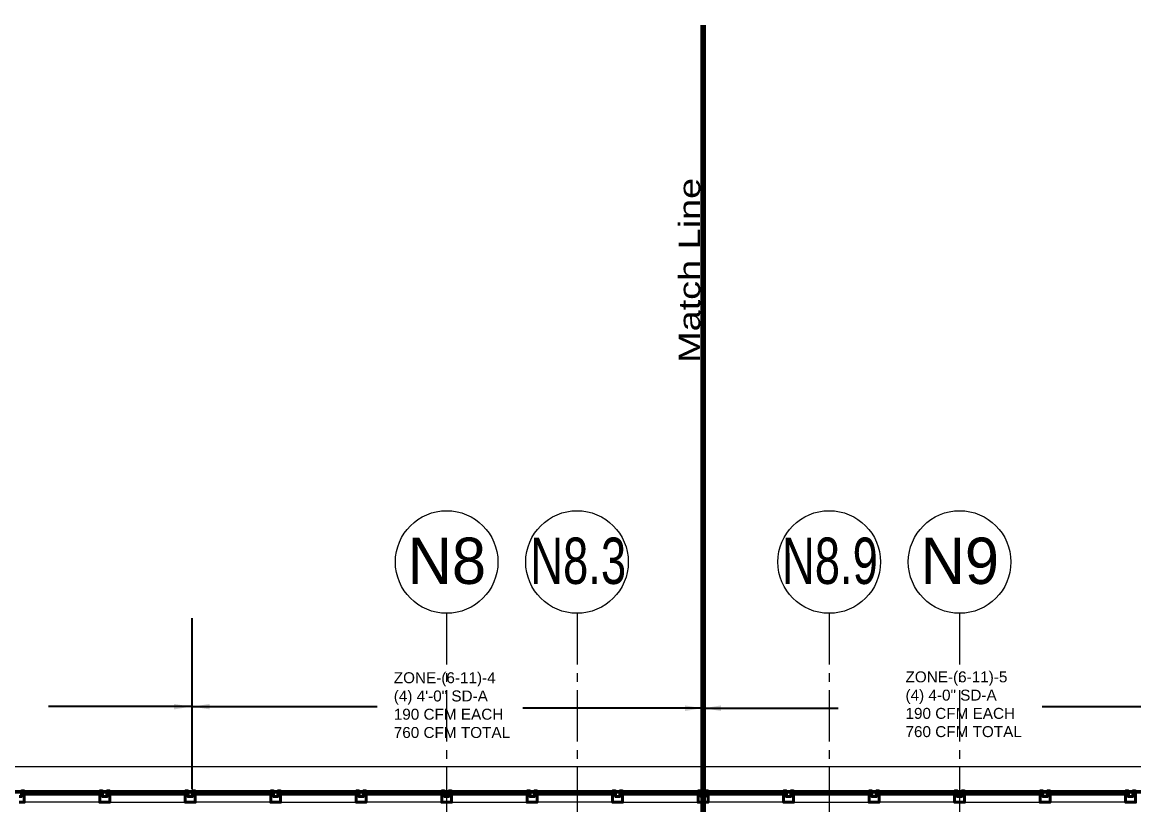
# Model space of a CAD drawing. Header units: inches. Extents: x -26012 to 27, y -3347 to 2082.
# Drawn here: x -23159 to -22379, y 1533 to 2082 of the extents above; entities that cross this region are included whole.
import ezdxf

# ---------------------------------------------------------------- set-up
doc = ezdxf.new("R2010")
doc.units = ezdxf.units.IN
doc.header["$LTSCALE"] = 48
doc.header["$MEASUREMENT"] = 0
doc.linetypes.add('A_Column Grid$0$CENTER2', pattern=[1.125, 0.75, -0.125, 0.125, -0.125])
doc.linetypes.add('Matchline$0$DASHED', pattern=[0.75, 0.5, -0.25])
for name, color, linetype in [('A104$0$A-FLOR-AWNG', 8, 'Continuous'), ('A104$0$A-GLAZ', 8, 'Continuous'), ('A104$0$C-PROP', 8, 'Continuous'), ('A_Column Grid$0$A-GRID-1D1-15', 8, 'A_Column Grid$0$CENTER2'), ('A_Column Grid$0$A-GRID-GRD1-15', 8, 'A_Column Grid$0$CENTER2'), ('M-HVAC-anno', 6, 'Continuous'), ('Matchline$0$Match Line', 5, 'Matchline$0$DASHED'), ('XREF', 8, 'Continuous')]:
    doc.layers.add(name, color=color, linetype=linetype)
doc.styles.add('A_Column Grid$0$Style-Arial', font='arial.ttf')
doc.styles.add('M08', font='arial.ttf', dxfattribs={"height": 7.68})
doc.styles.add('Matchline$0$Style-arial', font='arial.shx')
doc.styles.get("Standard").update_dxf_attribs({"font": 'simplex.shx'})
doc.dimstyles.new('STANDARD$7', dxfattribs={"dimtxt": 0.18, "dimasz": 0.125, "dimexe": 0.18, "dimexo": 0.06, "dimgap": 0.09, "dimtad": 0, "dimtih": 1, "dimtoh": 1, "dimdec": 4, "dimzin": 0, "dimdsep": 46, "dimtxsty": 'Standard', "dimcen": 0.09, "dimadec": 0, "dimazin": 0, "dimtfac": 1, "dimtdec": 4, "dimtofl": 0, "dimtmove": 0, "dimatfit": 3, "dimfxl": 1, "dimtolj": 1, "dimtzin": 0, "dimarcsym": 0})

# ---------------------------------------------------------------- blocks, each defined once
blk = doc.blocks.new('A104')
at = {"layer": 'A104$0$A-FLOR-AWNG', "lineweight": 0}
blk.add_line((-24033.7396, 1560.0949), (-21043.1174, 1560.0949), dxfattribs=at)
at = {"layer": 'A104$0$A-GLAZ', "lineweight": 0}
for p, q in [((-21060.0239, 1543.0949), (-23882.0254, 1543.0991)), ((-23103.7768, 1541.8475), (-23158.2768, 1541.8475)), ((-23103.7768, 1541.3475), (-23158.2768, 1541.3475)), ((-23098.2739, 1541.8449), (-23043.7739, 1541.8449)), ((-23098.2739, 1541.3449), (-23043.7739, 1541.3449)), ((-22983.7745, 1541.8449), (-23038.2745, 1541.8449)), ((-22983.7745, 1541.3449), (-23038.2745, 1541.3449)), ((-22978.2739, 1541.8449), (-22923.7739, 1541.8449)), ((-22978.2739, 1541.3449), (-22923.7739, 1541.3449)), ((-22863.7745, 1541.8449), (-22918.2745, 1541.8449)), ((-22863.7745, 1541.3449), (-22918.2745, 1541.3449)), ((-22858.2739, 1541.8449), (-22803.7739, 1541.8449)), ((-22858.2739, 1541.3449), (-22803.7739, 1541.3449)), ((-22743.7745, 1541.8449), (-22798.2745, 1541.8449)), ((-22743.7745, 1541.3449), (-22798.2745, 1541.3449)), ((-22738.2739, 1541.8449), (-22683.7739, 1541.8449)), ((-22738.2739, 1541.3449), (-22683.7739, 1541.3449)), ((-22623.7745, 1541.8449), (-22678.2745, 1541.8449)), ((-22623.7745, 1541.3449), (-22678.2745, 1541.3449)), ((-22618.2739, 1541.8449), (-22563.7739, 1541.8449)), ((-22618.2739, 1541.3449), (-22563.7739, 1541.3449)), ((-22503.7745, 1541.8449), (-22558.2745, 1541.8449)), ((-22503.7745, 1541.3449), (-22558.2745, 1541.3449)), ((-22498.2739, 1541.8449), (-22443.7739, 1541.8449)), ((-22498.2739, 1541.3449), (-22443.7739, 1541.3449)), ((-22383.7745, 1541.8449), (-22438.2745, 1541.8449)), ((-22383.7745, 1541.3449), (-22438.2745, 1541.3449)), ((-23104.5268, 1535.0975), (-23157.5268, 1535.0975)), ((-23097.5239, 1535.0949), (-23044.5239, 1535.0949)), ((-22984.5245, 1535.0949), (-23037.5245, 1535.0949)), ((-22977.5239, 1535.0949), (-22924.5239, 1535.0949)), ((-22864.5245, 1535.0949), (-22917.5245, 1535.0949)), ((-22857.5239, 1535.0949), (-22804.5239, 1535.0949)), ((-22744.5245, 1535.0949), (-22797.5245, 1535.0949)), ((-22737.5239, 1535.0949), (-22684.5239, 1535.0949)), ((-22624.5245, 1535.0949), (-22677.5245, 1535.0949)), ((-22617.5239, 1535.0949), (-22564.5239, 1535.0949)), ((-22504.5245, 1535.0949), (-22557.5245, 1535.0949)), ((-22497.5239, 1535.0949), (-22444.5239, 1535.0949)), ((-22384.5245, 1535.0949), (-22437.5245, 1535.0949))]:
    blk.add_line(p, q, dxfattribs=at)
at = {"layer": 'A104$0$A-GLAZ', "lineweight": 40}
for p, q in [((-23103.7768, 1542.0975), (-23158.2768, 1542.0975)), ((-23158.2768, 1540.8475), (-23158.2768, 1542.0975)), ((-23103.7768, 1540.8475), (-23158.2768, 1540.8475)), ((-23103.7768, 1540.8475), (-23103.7768, 1542.0975)), ((-23098.2739, 1540.8449), (-23098.2739, 1542.0949)), ((-23098.2739, 1542.0949), (-23043.7739, 1542.0949)), ((-23098.2739, 1540.8449), (-23043.7739, 1540.8449)), ((-23043.7739, 1540.8449), (-23043.7739, 1542.0949)), ((-22983.7745, 1542.0949), (-23038.2745, 1542.0949)), ((-23038.2745, 1540.8449), (-23038.2745, 1542.0949)), ((-22983.7745, 1540.8449), (-23038.2745, 1540.8449)), ((-22983.7745, 1540.8449), (-22983.7745, 1542.0949)), ((-22978.2739, 1540.8449), (-22978.2739, 1542.0949)), ((-22978.2739, 1542.0949), (-22923.7739, 1542.0949)), ((-22978.2739, 1540.8449), (-22923.7739, 1540.8449)), ((-22923.7739, 1540.8449), (-22923.7739, 1542.0949)), ((-22863.7745, 1542.0949), (-22918.2745, 1542.0949)), ((-22918.2745, 1540.8449), (-22918.2745, 1542.0949)), ((-22863.7745, 1540.8449), (-22918.2745, 1540.8449)), ((-22863.7745, 1540.8449), (-22863.7745, 1542.0949)), ((-22858.2739, 1540.8449), (-22858.2739, 1542.0949)), ((-22858.2739, 1542.0949), (-22803.7739, 1542.0949)), ((-22858.2739, 1540.8449), (-22803.7739, 1540.8449)), ((-22803.7739, 1540.8449), (-22803.7739, 1542.0949)), ((-22743.7745, 1542.0949), (-22798.2745, 1542.0949)), ((-22798.2745, 1540.8449), (-22798.2745, 1542.0949)), ((-22743.7745, 1540.8449), (-22798.2745, 1540.8449)), ((-22743.7745, 1540.8449), (-22743.7745, 1542.0949)), ((-22738.2739, 1540.8449), (-22738.2739, 1542.0949)), ((-22738.2739, 1542.0949), (-22683.7739, 1542.0949)), ((-22738.2739, 1540.8449), (-22683.7739, 1540.8449)), ((-22683.7739, 1540.8449), (-22683.7739, 1542.0949)), ((-22623.7745, 1542.0949), (-22678.2745, 1542.0949)), ((-22678.2745, 1540.8449), (-22678.2745, 1542.0949)), ((-22623.7745, 1540.8449), (-22678.2745, 1540.8449)), ((-22623.7745, 1540.8449), (-22623.7745, 1542.0949)), ((-22618.2739, 1540.8449), (-22618.2739, 1542.0949)), ((-22618.2739, 1542.0949), (-22563.7739, 1542.0949)), ((-22618.2739, 1540.8449), (-22563.7739, 1540.8449)), ((-22563.7739, 1540.8449), (-22563.7739, 1542.0949)), ((-22503.7745, 1542.0949), (-22558.2745, 1542.0949)), ((-22558.2745, 1540.8449), (-22558.2745, 1542.0949)), ((-22503.7745, 1540.8449), (-22558.2745, 1540.8449)), ((-22503.7745, 1540.8449), (-22503.7745, 1542.0949)), ((-22498.2739, 1540.8449), (-22498.2739, 1542.0949)), ((-22498.2739, 1542.0949), (-22443.7739, 1542.0949)), ((-22498.2739, 1540.8449), (-22443.7739, 1540.8449)), ((-22443.7739, 1540.8449), (-22443.7739, 1542.0949)), ((-22383.7745, 1542.0949), (-22438.2745, 1542.0949)), ((-22438.2745, 1540.8449), (-22438.2745, 1542.0949)), ((-22383.7745, 1540.8449), (-22438.2745, 1540.8449)), ((-22383.7745, 1540.8449), (-22383.7745, 1542.0949))]:
    blk.add_line(p, q, dxfattribs=at)
at = {"layer": 'A104$0$A-GLAZ', "lineweight": 40, "flags": 128}
for points in [[(-23161.0265, 1539.0975), (-23159.5268, 1539.0975), (-23159.5268, 1543.0975), (-23157.5268, 1543.0975), (-23157.5268, 1542.3475), (-23158.5268, 1542.3475), (-23158.5268, 1540.5975), (-23157.5268, 1540.5975), (-23157.5268, 1535.0975), (-23161.0265, 1535.0975)], [(-23101.0265, 1539.0975), (-23102.5268, 1539.0975), (-23102.5268, 1543.0975), (-23104.5268, 1543.0975), (-23104.5268, 1542.3475), (-23103.5268, 1542.3475), (-23103.5268, 1540.5975), (-23104.5268, 1540.5975), (-23104.5268, 1535.0975), (-23101.0265, 1535.0975)], [(-23101.0242, 1539.0949), (-23099.5239, 1539.0949), (-23099.5239, 1543.0949), (-23097.5239, 1543.0949), (-23097.5239, 1542.3449), (-23098.5239, 1542.3449), (-23098.5239, 1540.5949), (-23097.5239, 1540.5949), (-23097.5239, 1535.0949), (-23101.0242, 1535.0949)], [(-23041.0242, 1539.0949), (-23042.5239, 1539.0949), (-23042.5239, 1543.0949), (-23044.5239, 1543.0949), (-23044.5239, 1542.3449), (-23043.5239, 1542.3449), (-23043.5239, 1540.5949), (-23044.5239, 1540.5949), (-23044.5239, 1535.0949), (-23041.0242, 1535.0949)], [(-23041.0242, 1539.0949), (-23039.5245, 1539.0949), (-23039.5245, 1543.0949), (-23037.5245, 1543.0949), (-23037.5245, 1542.3449), (-23038.5245, 1542.3449), (-23038.5245, 1540.5949), (-23037.5245, 1540.5949), (-23037.5245, 1535.0949), (-23041.0242, 1535.0949)], [(-22981.0242, 1539.0949), (-22982.5245, 1539.0949), (-22982.5245, 1543.0949), (-22984.5245, 1543.0949), (-22984.5245, 1542.3449), (-22983.5245, 1542.3449), (-22983.5245, 1540.5949), (-22984.5245, 1540.5949), (-22984.5245, 1535.0949), (-22981.0242, 1535.0949)], [(-22981.0242, 1539.0949), (-22979.5239, 1539.0949), (-22979.5239, 1543.0949), (-22977.5239, 1543.0949), (-22977.5239, 1542.3449), (-22978.5239, 1542.3449), (-22978.5239, 1540.5949), (-22977.5239, 1540.5949), (-22977.5239, 1535.0949), (-22981.0242, 1535.0949)], [(-22921.0242, 1539.0949), (-22922.5239, 1539.0949), (-22922.5239, 1543.0949), (-22924.5239, 1543.0949), (-22924.5239, 1542.3449), (-22923.5239, 1542.3449), (-22923.5239, 1540.5949), (-22924.5239, 1540.5949), (-22924.5239, 1535.0949), (-22921.0242, 1535.0949)], [(-22921.0242, 1539.0949), (-22919.5245, 1539.0949), (-22919.5245, 1543.0949), (-22917.5245, 1543.0949), (-22917.5245, 1542.3449), (-22918.5245, 1542.3449), (-22918.5245, 1540.5949), (-22917.5245, 1540.5949), (-22917.5245, 1535.0949), (-22921.0242, 1535.0949)], [(-22861.0242, 1539.0949), (-22862.5245, 1539.0949), (-22862.5245, 1543.0949), (-22864.5245, 1543.0949), (-22864.5245, 1542.3449), (-22863.5245, 1542.3449), (-22863.5245, 1540.5949), (-22864.5245, 1540.5949), (-22864.5245, 1535.0949), (-22861.0242, 1535.0949)], [(-22861.0242, 1539.0949), (-22859.5239, 1539.0949), (-22859.5239, 1543.0949), (-22857.5239, 1543.0949), (-22857.5239, 1542.3449), (-22858.5239, 1542.3449), (-22858.5239, 1540.5949), (-22857.5239, 1540.5949), (-22857.5239, 1535.0949), (-22861.0242, 1535.0949)], [(-22801.0242, 1539.0949), (-22802.5239, 1539.0949), (-22802.5239, 1543.0949), (-22804.5239, 1543.0949), (-22804.5239, 1542.3449), (-22803.5239, 1542.3449), (-22803.5239, 1540.5949), (-22804.5239, 1540.5949), (-22804.5239, 1535.0949), (-22801.0242, 1535.0949)], [(-22801.0242, 1539.0949), (-22799.5245, 1539.0949), (-22799.5245, 1543.0949), (-22797.5245, 1543.0949), (-22797.5245, 1542.3449), (-22798.5245, 1542.3449), (-22798.5245, 1540.5949), (-22797.5245, 1540.5949), (-22797.5245, 1535.0949), (-22801.0242, 1535.0949)], [(-22741.0242, 1539.0949), (-22742.5245, 1539.0949), (-22742.5245, 1543.0949), (-22744.5245, 1543.0949), (-22744.5245, 1542.3449), (-22743.5245, 1542.3449), (-22743.5245, 1540.5949), (-22744.5245, 1540.5949), (-22744.5245, 1535.0949), (-22741.0242, 1535.0949)], [(-22741.0242, 1539.0949), (-22739.5239, 1539.0949), (-22739.5239, 1543.0949), (-22737.5239, 1543.0949), (-22737.5239, 1542.3449), (-22738.5239, 1542.3449), (-22738.5239, 1540.5949), (-22737.5239, 1540.5949), (-22737.5239, 1535.0949), (-22741.0242, 1535.0949)], [(-22681.0242, 1539.0949), (-22682.5239, 1539.0949), (-22682.5239, 1543.0949), (-22684.5239, 1543.0949), (-22684.5239, 1542.3449), (-22683.5239, 1542.3449), (-22683.5239, 1540.5949), (-22684.5239, 1540.5949), (-22684.5239, 1535.0949), (-22681.0242, 1535.0949)], [(-22681.0242, 1539.0949), (-22679.5245, 1539.0949), (-22679.5245, 1543.0949), (-22677.5245, 1543.0949), (-22677.5245, 1542.3449), (-22678.5245, 1542.3449), (-22678.5245, 1540.5949), (-22677.5245, 1540.5949), (-22677.5245, 1535.0949), (-22681.0242, 1535.0949)], [(-22621.0242, 1539.0949), (-22622.5245, 1539.0949), (-22622.5245, 1543.0949), (-22624.5245, 1543.0949), (-22624.5245, 1542.3449), (-22623.5245, 1542.3449), (-22623.5245, 1540.5949), (-22624.5245, 1540.5949), (-22624.5245, 1535.0949), (-22621.0242, 1535.0949)], [(-22621.0242, 1539.0949), (-22619.5239, 1539.0949), (-22619.5239, 1543.0949), (-22617.5239, 1543.0949), (-22617.5239, 1542.3449), (-22618.5239, 1542.3449), (-22618.5239, 1540.5949), (-22617.5239, 1540.5949), (-22617.5239, 1535.0949), (-22621.0242, 1535.0949)], [(-22561.0242, 1539.0949), (-22562.5239, 1539.0949), (-22562.5239, 1543.0949), (-22564.5239, 1543.0949), (-22564.5239, 1542.3449), (-22563.5239, 1542.3449), (-22563.5239, 1540.5949), (-22564.5239, 1540.5949), (-22564.5239, 1535.0949), (-22561.0242, 1535.0949)], [(-22561.0242, 1539.0949), (-22559.5245, 1539.0949), (-22559.5245, 1543.0949), (-22557.5245, 1543.0949), (-22557.5245, 1542.3449), (-22558.5245, 1542.3449), (-22558.5245, 1540.5949), (-22557.5245, 1540.5949), (-22557.5245, 1535.0949), (-22561.0242, 1535.0949)], [(-22501.0242, 1539.0949), (-22502.5245, 1539.0949), (-22502.5245, 1543.0949), (-22504.5245, 1543.0949), (-22504.5245, 1542.3449), (-22503.5245, 1542.3449), (-22503.5245, 1540.5949), (-22504.5245, 1540.5949), (-22504.5245, 1535.0949), (-22501.0242, 1535.0949)], [(-22501.0242, 1539.0949), (-22499.5239, 1539.0949), (-22499.5239, 1543.0949), (-22497.5239, 1543.0949), (-22497.5239, 1542.3449), (-22498.5239, 1542.3449), (-22498.5239, 1540.5949), (-22497.5239, 1540.5949), (-22497.5239, 1535.0949), (-22501.0242, 1535.0949)], [(-22441.0242, 1539.0949), (-22442.5239, 1539.0949), (-22442.5239, 1543.0949), (-22444.5239, 1543.0949), (-22444.5239, 1542.3449), (-22443.5239, 1542.3449), (-22443.5239, 1540.5949), (-22444.5239, 1540.5949), (-22444.5239, 1535.0949), (-22441.0242, 1535.0949)], [(-22441.0242, 1539.0949), (-22439.5245, 1539.0949), (-22439.5245, 1543.0949), (-22437.5245, 1543.0949), (-22437.5245, 1542.3449), (-22438.5245, 1542.3449), (-22438.5245, 1540.5949), (-22437.5245, 1540.5949), (-22437.5245, 1535.0949), (-22441.0242, 1535.0949)], [(-22381.0242, 1539.0949), (-22382.5245, 1539.0949), (-22382.5245, 1543.0949), (-22384.5245, 1543.0949), (-22384.5245, 1542.3449), (-22383.5245, 1542.3449), (-22383.5245, 1540.5949), (-22384.5245, 1540.5949), (-22384.5245, 1535.0949), (-22381.0242, 1535.0949)], [(-22381.0242, 1539.0949), (-22379.5239, 1539.0949), (-22379.5239, 1543.0949), (-22377.5239, 1543.0949), (-22377.5239, 1542.3449), (-22378.5239, 1542.3449), (-22378.5239, 1540.5949), (-22377.5239, 1540.5949), (-22377.5239, 1535.0949), (-22381.0242, 1535.0949)]]:
    blk.add_lwpolyline(points, dxfattribs=at)
at = {"layer": 'A104$0$C-PROP', "lineweight": 40, "flags": 128}
blk.add_lwpolyline([(-25004.5437, -676.9041), (-24022.0239, 1542.095), (-21061.0239, 1542.095), (-21061.0239, -676.9042)], dxfattribs=at)
blk = doc.blocks.new('Matchline')
at = {"layer": 'Matchline$0$Match Line', "color": 5, "lineweight": 0, "const_width": 4}
blk.add_lwpolyline([(-22681.02, 2080.37), (-22681.02, -161.85)], dxfattribs=at)
at = {"layer": 'Matchline$0$Match Line', "color": 5, "linetype": 'Continuous', "lineweight": 30, "insert": (-22682.91, 1843.37), "char_height": 15, "attachment_point": 7, "rotation": 90, "line_spacing_factor": 0.84, "style": 'Matchline$0$Style-arial'}
blk.add_mtext('{\\W1.2667;Match Line}', dxfattribs=at)
blk = doc.blocks.new('A_Column Grid')
at = {"layer": 'A_Column Grid$0$A-GRID-1D1-15', "linetype": 'Continuous', "lineweight": 13}
for centre in [(-22861.02, 1703.67), (-22501.02, 1703.67)]:
    blk.add_circle(centre, 36, dxfattribs=at)
at = {"layer": 'A_Column Grid$0$A-GRID-GRD1-15', "lineweight": 0}
for p, q in [((-22861.02, 1667.67), (-22861.02, -2700.91)), ((-22769.53, 1667.67), (-22769.53, 1016.11)), ((-22592.52, 1667.67), (-22592.52, 1016.11)), ((-22501.02, 1667.67), (-22501.02, -2700.91))]:
    blk.add_line(p, q, dxfattribs=at)
at = {"layer": 'A_Column Grid$0$A-GRID-GRD1-15', "linetype": 'Continuous', "lineweight": 13}
for centre in [(-22769.53, 1703.67), (-22592.52, 1703.67)]:
    blk.add_circle(centre, 36, dxfattribs=at)
at = {"layer": 'A_Column Grid$0$A-GRID-1D1-15', "linetype": 'Continuous', "lineweight": 13, "style": 'A_Column Grid$0$Style-Arial', "width": 0.95}
for s, p in [('N8', (-22888.48, 1688.27)), ('N9', (-22528.48, 1688.27))]:
    blk.add_text(s, height=32.5, dxfattribs=at).set_placement(p)
at = {"layer": 'A_Column Grid$0$A-GRID-GRD1-15', "linetype": 'Continuous', "lineweight": 13, "style": 'A_Column Grid$0$Style-Arial', "width": 0.701538}
for s, p in [('N8.3', (-22802.33, 1688.27)), ('N8.9', (-22625.66, 1688.27))]:
    blk.add_text(s, height=32.5, dxfattribs=at).set_placement(p)

msp = doc.modelspace()

# ---------------------------------------------------------------- linework, layer by layer
at = {"layer": 'M-HVAC-anno'}
for p, q in [((-23039.52, 1544.34), (-23039.52, 1664.34)), ((-22679.52, 1542.68), (-22679.52, 1662.68))]:
    msp.add_line(p, q, dxfattribs=at)

# ---------------------------------------------------------------- block references
at = {"layer": 'XREF'}
for name in ['Matchline', 'A_Column Grid', 'A104']:
    msp.add_blockref(name, (0, 0), dxfattribs=at)

# ---------------------------------------------------------------- texts
at = {"layer": 'M-HVAC-anno', "char_height": 7.68, "width": 88.2868, "attachment_point": 1, "style": 'M08'}
for s, insert in [('ZONE-(6-11)-4\\P(4) 4\'-0" SD-A\\P190 CFM EACH\\P760 CFM TOTAL', (-22898.15, 1626.31)), ('ZONE-(6-11)-5\\P(4) 4-0" SD-A\\P190 CFM EACH\\P760 CFM TOTAL', (-22539, 1626.91))]:
    msp.add_mtext(s, dxfattribs=dict(at, insert=insert))

# ---------------------------------------------------------------- leaders
at = {"layer": 'M-HVAC-anno'}
for points in [[(-23040.47, 1602.2), (-23140.41, 1602.2)], [(-23039.25, 1602.2), (-22909.89, 1602.2)], [(-22681.66, 1601.08), (-22807.45, 1601.08)], [(-22680.57, 1601.08), (-22586.27, 1601.08)], [(-22324.13, 1602.08), (-22443.13, 1602.08)]]:
    msp.add_leader(points, dimstyle='STANDARD$7', override={"dimscale": 96, "dimgap": 0.09, "dimtad": 0}, dxfattribs=at)

doc.saveas('drawing.dxf')
